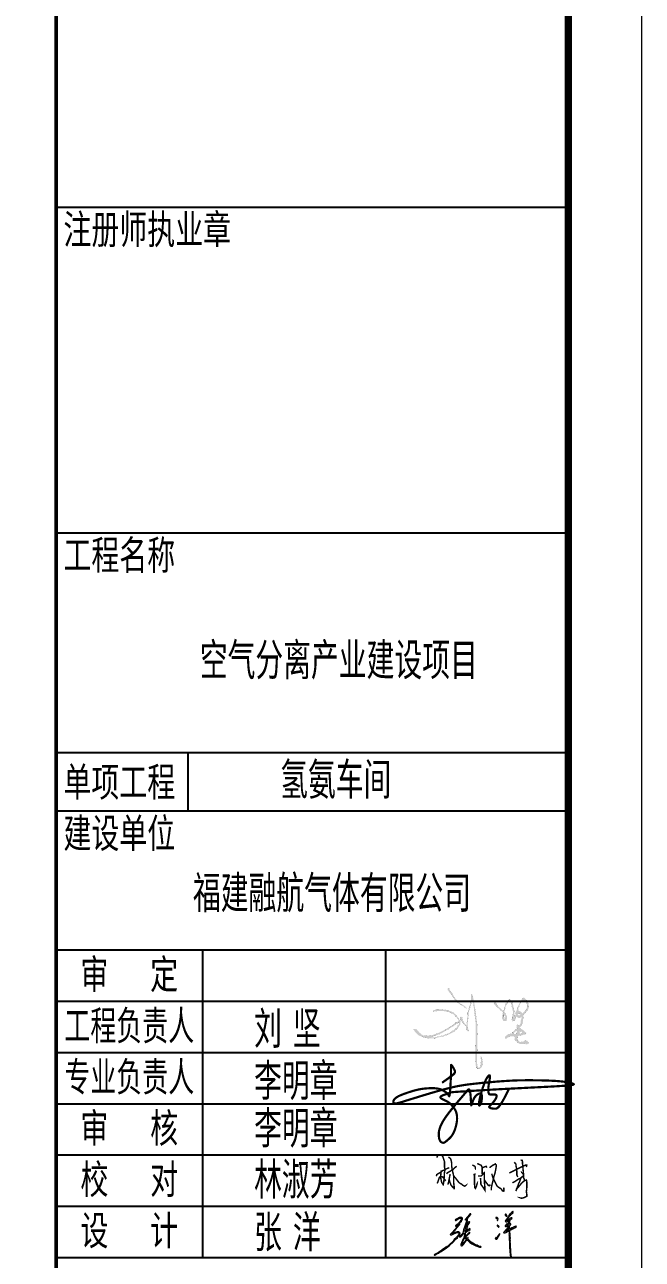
# Model space of a CAD drawing. Extents: x 297659 to 993057, y 192802 to 252212.
# Drawn here: x 791408 to 799847, y 201890 to 218758 of the extents above; entities that cross this region are included whole.
import ezdxf

# ---------------------------------------------------------------- set-up
doc = ezdxf.new("R2010")
doc.units = 0
doc.header["$LTSCALE"] = 1000
doc.layers.get('0').update_dxf_attribs({"linetype": 'CONTINUOUS'})
for name, color, linetype in [('FRAME', 3, 'CONTINUOUS'), ('PUB_TEXT', 7, 'CONTINUOUS'), ('TK', 211, 'CONTINUOUS'), ('文字', 7, 'CONTINUOUS'), ('流程图', 1, 'CONTINUOUS'), ('签字边框线', 4, 'CONTINUOUS')]:
    doc.layers.add(name, color=color, linetype=linetype)
doc.styles.add('_HZTXT', font='tq__rshz.shx', dxfattribs={"width": 0.8, "bigfont": 'tq__hzdc.shx'})
doc.styles.add('FRAME', font='simhei.ttf', dxfattribs={"width": 0.7})

# ---------------------------------------------------------------- blocks, each defined once
blk = doc.blocks.new('李明章')
at = {"layer": '签字边框线', "const_width": 60}
blk.add_lwpolyline([(706, 1004), (786, 1062), (852, 1109), (905, 1147), (947, 1178), (979, 1202), (1004, 1222), (1022, 1238), (1036, 1252), (1046, 1265), (1053, 1277), (1057, 1289), (1059, 1301), (1058, 1315), (1054, 1329), (1049, 1344), (1041, 1362), (1031, 1381), (1020, 1402), (1008, 1423), (996, 1442), (985, 1460), (974, 1475), (964, 1485), (957, 1491), (952, 1490), (949, 1483), (948, 1469), (948, 1446), (948, 1416), (949, 1377), (950, 1329), (949, 1272), (948, 1204), (945, 1130), (941, 1052), (937, 973), (932, 896), (928, 826), (922, 763), (918, 713), (913, 677), (909, 653), (904, 641), (900, 638), (896, 641), (891, 650), (885, 661), (879, 674), (872, 686), (864, 697), (855, 707), (845, 717), (835, 726), (824, 735), (812, 744), (799, 753), (785, 763), (770, 773), (755, 782), (738, 792), (721, 801), (702, 810), (683, 819), (662, 826), (640, 833), (617, 839), (593, 844), (567, 848), (541, 851), (514, 854), (486, 856), (457, 857), (427, 857), (397, 857), (366, 856), (335, 854), (304, 853), (273, 850), (242, 847), (212, 844), (182, 840), (152, 836), (122, 831), (92, 826), (61, 820), (30, 813), (-3, 805), (-38, 796), (-75, 786), (-113, 774), (-152, 762), (-191, 750), (-230, 737), (-268, 724), (-304, 711), (-339, 698), (-372, 686), (-402, 674), (-430, 663), (-455, 651), (-479, 640), (-501, 628), (-521, 616), (-539, 604), (-556, 592), (-571, 580), (-584, 567), (-596, 554), (-605, 541), (-613, 529), (-620, 516), (-624, 504), (-626, 492), (-626, 481), (-625, 470), (-621, 461), (-615, 453), (-607, 446), (-597, 441), (-584, 438), (-569, 437), (-550, 439), (-524, 443), (-490, 452), (-445, 464), (-388, 481), (-316, 503), (-228, 531), (-121, 564), (0, 601), (132, 642), (272, 684), (414, 727), (556, 768), (693, 807), (822, 841), (939, 870), (1046, 895), (1144, 915), (1236, 931), (1323, 945), (1407, 957), (1491, 967), (1575, 977), (1663, 986), (1752, 996), (1843, 1005), (1935, 1013), (2027, 1021), (2117, 1029), (2206, 1037), (2292, 1043), (2374, 1049), (2454, 1054), (2531, 1059), (2606, 1063), (2680, 1066), (2752, 1069), (2825, 1071), (2898, 1073), (2971, 1073), (3045, 1074), (3118, 1074), (3191, 1073), (3263, 1072), (3333, 1071), (3402, 1070), (3468, 1068), (3531, 1067), (3592, 1065), (3650, 1063), (3706, 1060), (3759, 1058), (3810, 1055), (3859, 1051), (3906, 1047), (3951, 1043), (3994, 1038), (4034, 1033), (4073, 1028), (4108, 1022), (4141, 1016), (4171, 1011), (4198, 1005), (4221, 1000), (4242, 995), (4259, 990), (4273, 985), (4285, 980), (4293, 975), (4299, 970), (4302, 965), (4303, 960), (4297, 955), (4283, 950), (4256, 944), (4213, 938), (4151, 931), (4066, 924), (3956, 917), (3819, 908), (3657, 899), (3476, 890), (3281, 880), (3077, 870), (2869, 859), (2662, 849), (2461, 838), (2270, 828), (2091, 818), (1925, 808), (1771, 798), (1631, 790), (1505, 782), (1394, 775), (1298, 768), (1218, 764), (1152, 760), (1099, 756), (1056, 753), (1022, 751), (995, 748), (974, 746), (955, 742), (939, 739), (924, 734), (909, 729), (896, 724), (883, 719), (870, 714), (857, 708), (844, 703), (830, 698), (816, 693), (801, 688), (786, 683), (770, 678), (755, 673), (739, 667), (724, 660), (709, 653), (694, 646), (682, 637), (671, 628), (664, 619), (661, 609), (662, 599), (668, 589), (680, 578), (697, 567), (718, 555), (742, 543), (768, 531), (795, 518), (822, 505), (848, 491), (872, 476), (894, 461), (914, 445), (933, 429), (951, 412), (968, 394), (984, 376), (999, 358), (1014, 339), (1029, 319), (1043, 298), (1056, 277), (1068, 254), (1079, 231), (1089, 206), (1098, 180), (1104, 153), (1110, 124), (1113, 94), (1115, 62), (1116, 30), (1114, -4), (1112, -38), (1107, -73), (1101, -110), (1093, -146), (1085, -183), (1074, -219), (1063, -254), (1052, -287), (1039, -319), (1026, -349), (1013, -376), (999, -401), (985, -423), (971, -443), (957, -462), (943, -479), (929, -494), (915, -508), (902, -521), (888, -534), (875, -545), (863, -556), (851, -566), (840, -575), (830, -583), (820, -591), (812, -598), (804, -604), (797, -610), (790, -616), (784, -620), (778, -624), (771, -628), (765, -631), (758, -633), (751, -634), (743, -635), (735, -635), (727, -634), (719, -633), (710, -631), (702, -627), (693, -623), (685, -618), (676, -612), (668, -604), (660, -595), (653, -584), (646, -572), (639, -558), (634, -542), (629, -524), (625, -505), (621, -484), (618, -463), (617, -441), (616, -419), (616, -396), (616, -373), (618, -351), (621, -328), (626, -304), (631, -279), (639, -253), (648, -225), (658, -196), (671, -165), (686, -132), (705, -95), (727, -55), (754, -11), (785, 38), (823, 92), (866, 151), (916, 216), (971, 286), (1029, 357), (1088, 428), (1146, 498), (1202, 563), (1253, 623), (1297, 674), (1332, 717), (1361, 750), (1383, 776), (1399, 795), (1411, 808), (1420, 816), (1426, 821), (1432, 823), (1437, 823), (1441, 822), (1446, 819), (1451, 815), (1455, 810), (1459, 802), (1463, 794), (1466, 784), (1469, 773), (1472, 760), (1474, 747), (1476, 733), (1478, 718), (1480, 703), (1482, 687), (1483, 672), (1485, 657), (1486, 642), (1487, 627), (1488, 612), (1489, 597), (1490, 582), (1491, 567), (1492, 552), (1493, 536), (1494, 520), (1495, 504), (1495, 488), (1496, 473), (1497, 458), (1498, 444), (1499, 431), (1499, 419), (1500, 409), (1501, 401), (1502, 394), (1503, 390), (1505, 390), (1508, 392), (1511, 398), (1515, 408), (1519, 421), (1524, 436), (1530, 454), (1536, 473), (1543, 492), (1550, 512), (1558, 531), (1565, 549), (1574, 566), (1582, 582), (1590, 597), (1599, 611), (1609, 623), (1618, 635), (1628, 646), (1638, 657), (1648, 666), (1659, 674), (1669, 682), (1680, 689), (1691, 695), (1702, 700), (1712, 705), (1723, 708), (1733, 711), (1743, 712), (1752, 712), (1761, 710), (1769, 707), (1775, 702), (1781, 694), (1786, 685), (1789, 674), (1791, 661), (1793, 646), (1793, 631), (1793, 615), (1793, 598), (1792, 581), (1791, 563), (1790, 546), (1788, 529), (1786, 512), (1783, 496), (1780, 480), (1776, 465), (1772, 450), (1767, 437), (1761, 424), (1755, 413), (1749, 403), (1742, 395), (1736, 389), (1731, 385), (1726, 384), (1722, 385), (1718, 388), (1716, 395), (1714, 403), (1713, 414), (1713, 427), (1714, 443), (1716, 461), (1719, 481), (1722, 502), (1727, 526), (1732, 551), (1737, 577), (1744, 604), (1750, 632), (1757, 660), (1765, 689), (1773, 717), (1781, 746), (1789, 774), (1798, 803), (1807, 832), (1816, 861), (1826, 890), (1836, 918), (1846, 947), (1856, 975), (1867, 1002), (1878, 1029), (1889, 1054), (1900, 1078), (1911, 1100), (1922, 1121), (1933, 1139), (1944, 1156), (1954, 1170), (1964, 1183), (1973, 1193), (1981, 1200), (1989, 1206), (1995, 1209), (2000, 1209), (2005, 1207), (2009, 1203), (2011, 1197), (2013, 1188), (2014, 1178), (2014, 1165), (2013, 1151), (2011, 1135), (2009, 1117), (2006, 1098), (2003, 1079), (1999, 1058), (1996, 1037), (1992, 1016), (1988, 994), (1985, 973), (1981, 952), (1978, 931), (1975, 911), (1973, 892), (1971, 873), (1969, 856), (1969, 840), (1968, 824), (1968, 810), (1969, 797), (1970, 785), (1971, 773), (1972, 762), (1973, 752), (1975, 743), (1976, 734), (1978, 726), (1980, 718), (1982, 712), (1985, 706), (1988, 700), (1993, 696), (1998, 692), (2004, 689), (2011, 686), (2019, 684), (2027, 683), (2037, 682), (2047, 682), (2058, 682), (2070, 683), (2082, 683), (2095, 684), (2108, 685), (2121, 686), (2133, 686), (2144, 686), (2154, 685), (2163, 683), (2171, 680), (2177, 677), (2183, 673), (2187, 668), (2191, 662), (2193, 656), (2195, 649), (2196, 641), (2196, 633), (2195, 623), (2192, 613), (2189, 602), (2183, 590), (2177, 576), (2168, 561), (2158, 544), (2146, 527), (2132, 508), (2118, 490), (2104, 471), (2089, 453), (2074, 437), (2060, 421), (2047, 408), (2035, 396), (2025, 386), (2016, 377), (2008, 369), (2002, 361), (1998, 355), (1995, 349), (1995, 343), (1997, 337), (2001, 332), (2006, 327), (2013, 322), (2021, 317), (2031, 313), (2041, 310), (2053, 307), (2065, 304), (2078, 302), (2092, 300), (2107, 298), (2124, 297), (2141, 296), (2160, 296), (2180, 297), (2204, 305), (2233, 326), (2270, 366), (2317, 432), (2376, 529), (2449, 664), (2538, 844)], dxfattribs=at)
blk = doc.blocks.new('张洋')
at = {"lineweight": 9}
h = blk.add_hatch(color=4, dxfattribs=at)
h.paths.add_polyline_path([(1319, 100), (1323, 105), (1371, 81), (1419, 47), (1410, 23), (1391, 9), (1333, -73), (1232, -183), (1232, -193), (1203, -212), (1199, -197), (1208, -164), (1247, -101), (1256, -53), (1290, -1), (1299, 47), (1314, 62), (1319, 100)], flags=16)
h.paths.add_polyline_path([(2773, 134), (2763, 139), (2759, 129), (2768, 124), (2773, 134)], flags=17)
h.paths.add_polyline_path([(2941, 302), (2936, 307), (2917, 297), (2912, 273), (2821, 153), (2787, 95), (2778, 91), (2773, 110), (2759, 115), (2749, 95), (2739, 95), (2725, 76), (2754, 43), (2797, 43), (2821, 67), (2922, 239), (2922, 254), (2941, 283), (2941, 302)])
h.paths.add_polyline_path([(1328, 479), (1333, 479), (1333, 465), (1319, 451), (1328, 479)], flags=16)
h.paths.add_polyline_path([(1405, 542), (1410, 542), (1371, 499), (1405, 542)], flags=16)
h.paths.add_polyline_path([(3325, 566), (3330, 571), (3339, 475), (3200, 403), (3205, 422), (3243, 460), (3325, 566)], flags=16)
h.paths.add_polyline_path([(2826, 681), (2816, 686), (2816, 652), (2864, 623), (2869, 585), (2883, 580), (2903, 619), (2898, 643), (2879, 662), (2850, 667), (2826, 681)])
edge = h.paths.add_edge_path(flags=16)
edge.add_line((3387, 700), (3383, 700))
h.paths.add_polyline_path([(2787, 1036), (2783, 1041), (2759, 1031), (2759, 1012), (2797, 983), (2821, 931), (2821, 902), (2835, 897), (2850, 921), (2855, 964), (2840, 1003), (2811, 1031), (2787, 1036)])
h.paths.add_polyline_path([(3215, 1185), (3210, 1190), (3191, 1190), (3176, 1175), (3186, 1142), (3234, 1094), (3263, 1094), (3272, 1113), (3243, 1142), (3239, 1166), (3215, 1185)], flags=17)
h.paths.add_polyline_path([(1602, 1199), (1597, 1204), (1578, 1204), (1554, 1166), (1463, 1070), (1362, 940), (1362, 931), (1381, 916), (1386, 945), (1429, 969), (1429, 911), (1362, 681), (1275, 470), (1266, 407), (1285, 388), (1256, 355), (1271, 326), (1251, 316), (1194, 249), (1103, 167), (1103, 158), (1117, 143), (1155, 153), (1304, 307), (1323, 316), (1333, 297), (1323, 215), (1309, 196), (1280, 81), (1251, 33), (1242, -10), (1194, -116), (1155, -178), (1155, -226), (1165, -241), (1184, -250), (1223, -250), (1242, -241), (1290, -188), (1314, -154), (1319, -135), (1347, -116), (1347, -101), (1367, -68), (1381, -63), (1395, -34), (1448, 23), (1501, -20), (1525, -53), (1539, -58), (1573, -97), (1659, -159), (1847, -260), (2005, -313), (2072, -317), (2082, -308), (2067, -293), (1971, -265), (1909, -231), (1875, -226), (1779, -178), (1635, -87), (1477, 57), (1472, 71), (1501, 110), (1501, 124), (1487, 129), (1467, 95), (1448, 81), (1405, 110), (1352, 129), (1453, 215), (1487, 239), (1530, 297), (1554, 307), (1578, 340), (1578, 355), (1563, 369), (1549, 369), (1511, 316), (1352, 167), (1347, 191), (1371, 230), (1376, 316), (1367, 355), (1434, 393), (1458, 417), (1520, 436), (1583, 489), (1592, 513), (1583, 523), (1554, 527), (1520, 499), (1429, 451), (1400, 417), (1376, 417), (1357, 403), (1338, 407), (1352, 417), (1371, 455), (1448, 537), (1487, 595), (1472, 623), (1453, 628), (1448, 638), (1482, 691), (1511, 715), (1520, 743), (1544, 763), (1568, 825), (1563, 835), (1530, 844), (1491, 825), (1458, 796), (1448, 772), (1448, 743), (1463, 729), (1491, 758), (1491, 777), (1501, 787), (1515, 782), (1458, 710), (1371, 566), (1357, 561), (1371, 590), (1376, 628), (1391, 643), (1424, 734), (1434, 787), (1472, 902), (1477, 1022), (1511, 1051), (1511, 1060), (1544, 1084), (1611, 1175), (1611, 1195), (1602, 1199)])
h.paths.add_polyline_path([(3541, 1305), (3536, 1310), (3522, 1310), (3512, 1286), (3469, 1267), (3450, 1238), (3383, 1171), (3335, 1094), (3311, 1070), (3287, 1017), (3200, 902), (3186, 863), (3205, 844), (3243, 844), (3311, 883), (3354, 921), (3397, 940), (3368, 887), (3335, 883), (3325, 863), (3335, 825), (3330, 729), (3301, 705), (3234, 671), (3287, 748), (3282, 758), (3272, 758), (3267, 743), (3258, 743), (3219, 710), (3176, 657), (3181, 643), (3200, 628), (3243, 628), (3272, 638), (3311, 667), (3330, 667), (3330, 619), (3258, 523), (3104, 359), (3104, 350), (3119, 335), (3181, 340), (3205, 359), (3330, 422), (3344, 422), (3359, 307), (3354, 268), (3363, 215), (3373, -250), (3383, -308), (3407, -673), (3440, -788), (3455, -807), (3469, -807), (3479, -788), (3455, -716), (3450, -634), (3440, -610), (3431, -389), (3421, -380), (3421, -125), (3411, -111), (3411, -39), (3421, -25), (3411, 38), (3416, 105), (3407, 163), (3411, 220), (3392, 441), (3397, 460), (3445, 479), (3483, 503), (3493, 518), (3531, 523), (3575, 556), (3618, 571), (3699, 623), (3680, 647), (3661, 647), (3551, 590), (3512, 561), (3488, 561), (3421, 518), (3387, 508), (3383, 643), (3445, 719), (3445, 739), (3421, 758), (3378, 758), (3383, 825), (3397, 844), (3397, 859), (3378, 878), (3450, 959), (3479, 974), (3493, 998), (3479, 1027), (3459, 1027), (3435, 1012), (3397, 1003), (3378, 979), (3344, 964), (3234, 883), (3277, 940), (3282, 959), (3354, 1065), (3368, 1075), (3383, 1108), (3416, 1137), (3426, 1161), (3546, 1262), (3541, 1305)])
edge = h.paths.add_edge_path()
edge.add_line((906, 911), (925, 945))
edge.add_line((925, 945), (978, 979))
edge.add_line((978, 979), (1088, 1031))
edge.add_line((1088, 1031), (1112, 1031))
edge.add_line((1112, 1031), (1151, 1046))
edge.add_line((1151, 1046), (1155, 1041))
edge.add_line((906, 911), (915, 902))
edge.add_line((1155, 1041), (1203, 1041))
edge.add_line((1203, 1041), (1242, 1012))
edge.add_line((1242, 1012), (1237, 955))
edge.add_line((1237, 955), (1189, 873))
edge.add_line((1189, 873), (1103, 791))
edge.add_line((1103, 791), (1098, 772))
edge.add_line((1098, 772), (1117, 758))
edge.add_line((1117, 758), (1117, 724))
edge.add_line((1117, 724), (1103, 695))
edge.add_line((1103, 695), (997, 580))
edge.add_line((997, 580), (906, 460))
edge.add_line((906, 460), (752, 287))
edge.add_line((752, 287), (819, 326))
edge.add_line((819, 326), (882, 345))
edge.add_line((882, 345), (939, 374))
edge.add_line((939, 374), (987, 383))
edge.add_line((987, 383), (1059, 379))
edge.add_line((1059, 379), (1107, 355))
edge.add_line((1107, 355), (1131, 321))
edge.add_line((1131, 321), (1122, 283))
edge.add_line((1122, 283), (1088, 220))
edge.add_line((1088, 220), (1035, 167))
edge.add_line((1035, 167), (1002, 115))
edge.add_line((1002, 115), (954, 62))
edge.add_line((954, 62), (887, -1))
edge.add_line((887, -1), (829, -73))
edge.add_line((829, -73), (647, -241))
edge.add_line((647, -241), (498, -356))
edge.add_line((498, -356), (330, -461))
edge.add_line((330, -461), (272, -509))
edge.add_line((272, -509), (224, -533))
edge.add_line((224, -533), (143, -591))
edge.add_line((143, -591), (119, -596))
edge.add_line((119, -596), (90, -620))
edge.add_line((90, -620), (27, -653))
edge.add_line((27, -653), (-25, -673))
edge.add_line((-25, -673), (-35, -663))
edge.add_line((-35, -663), (-30, -677))
edge.add_line((-30, -677), (-40, -682))
edge.add_line((-40, -682), (-49, -663))
edge.add_line((-49, -663), (-35, -644))
edge.add_line((-35, -644), (138, -553))
edge.add_line((138, -553), (243, -481))
edge.add_line((243, -481), (272, -471))
edge.add_line((272, -471), (287, -452))
edge.add_line((287, -452), (311, -442))
edge.add_line((311, -442), (373, -394))
edge.add_line((373, -394), (407, -380))
edge.add_line((407, -380), (479, -322))
edge.add_line((479, -322), (488, -322))
edge.add_line((488, -322), (527, -284))
edge.add_line((527, -284), (565, -265))
edge.add_line((565, -265), (685, -154))
edge.add_line((685, -154), (699, -149))
edge.add_line((699, -149), (810, -44))
edge.add_line((810, -44), (863, 28))
edge.add_line((863, 28), (959, 119))
edge.add_line((959, 119), (973, 148))
edge.add_line((973, 148), (1002, 172))
edge.add_line((1002, 172), (1021, 211))
edge.add_line((1021, 211), (1050, 239))
edge.add_line((1050, 239), (1074, 278))
edge.add_line((1074, 278), (1083, 321))
edge.add_line((1083, 321), (1064, 335))
edge.add_line((1064, 335), (983, 345))
edge.add_line((983, 345), (810, 278))
edge.add_line((810, 278), (757, 239))
edge.add_line((757, 239), (695, 244))
edge.add_line((695, 244), (680, 263))
edge.add_line((680, 263), (810, 398))
edge.add_line((810, 398), (839, 441))
edge.add_line((839, 441), (915, 523))
edge.add_line((915, 523), (935, 556))
edge.add_line((935, 556), (1026, 657))
edge.add_line((1026, 657), (1069, 719))
edge.add_line((1069, 719), (1035, 719))
edge.add_line((1035, 719), (1021, 705))
edge.add_line((1021, 705), (1021, 695))
edge.add_line((1021, 695), (954, 638))
edge.add_line((954, 638), (925, 633))
edge.add_line((925, 633), (911, 647))
edge.add_line((911, 647), (911, 657))
edge.add_line((911, 657), (987, 719))
edge.add_line((987, 719), (997, 719))
edge.add_line((997, 719), (1002, 734))
edge.add_line((1002, 734), (1055, 777))
edge.add_line((1055, 777), (1093, 830))
edge.add_line((1093, 830), (1165, 907))
edge.add_line((1165, 907), (1194, 964))
edge.add_line((1194, 964), (1194, 993))
edge.add_line((1194, 993), (1184, 1003))
edge.add_line((1184, 1003), (1127, 998))
edge.add_line((1127, 998), (1050, 969))
edge.add_line((1050, 969), (1035, 955))
edge.add_line((1035, 955), (1021, 955))
edge.add_line((1021, 955), (939, 902))
edge.add_line((939, 902), (915, 902))
edge.add_line((915, 902), (915, 902))
at = {"color": 4, "lineweight": 9}
blk.add_line((906, 911, 31107534), (915, 902, 31107534), dxfattribs=at)
at = {"color": 4, "lineweight": 9, "elevation": 31107534}
for points in [[(1602, 1199), (1597, 1204), (1578, 1204), (1554, 1166), (1463, 1070), (1362, 940), (1362, 931), (1381, 916), (1386, 945), (1429, 969), (1429, 911), (1362, 681), (1275, 470), (1266, 407), (1285, 388), (1256, 355), (1271, 326), (1251, 316), (1194, 249), (1103, 167), (1103, 158), (1117, 143), (1155, 153), (1304, 307), (1323, 316), (1333, 297), (1323, 215), (1309, 196), (1280, 81), (1251, 33), (1242, -10), (1194, -116), (1155, -178), (1155, -226), (1165, -241), (1184, -250), (1223, -250), (1242, -241), (1290, -188), (1314, -154), (1319, -135), (1347, -116), (1347, -101), (1367, -68), (1381, -63), (1395, -34), (1448, 23), (1501, -20), (1525, -53), (1539, -58), (1573, -97), (1659, -159), (1847, -260), (2005, -313), (2072, -317), (2082, -308), (2067, -293), (1971, -265), (1909, -231), (1875, -226), (1779, -178), (1635, -87), (1477, 57), (1472, 71), (1501, 110), (1501, 124), (1487, 129), (1467, 95), (1448, 81), (1405, 110), (1352, 129), (1453, 215), (1487, 239), (1530, 297), (1554, 307), (1578, 340), (1578, 355), (1563, 369), (1549, 369), (1511, 316), (1352, 167), (1347, 191), (1371, 230), (1376, 316), (1367, 355), (1434, 393), (1458, 417), (1520, 436), (1583, 489), (1592, 513), (1583, 523), (1554, 527), (1520, 499), (1429, 451), (1400, 417), (1376, 417), (1357, 403), (1338, 407), (1352, 417), (1371, 455), (1448, 537), (1487, 595), (1472, 623), (1453, 628), (1448, 638), (1482, 691), (1511, 715), (1520, 743), (1544, 763), (1568, 825), (1563, 835), (1530, 844), (1491, 825), (1458, 796), (1448, 772), (1448, 743), (1463, 729), (1491, 758), (1491, 777), (1501, 787), (1515, 782), (1458, 710), (1371, 566), (1357, 561), (1371, 590), (1376, 628), (1391, 643), (1424, 734), (1434, 787), (1472, 902), (1477, 1022), (1511, 1051), (1511, 1060), (1544, 1084), (1611, 1175), (1611, 1195), (1602, 1199)], [(3541, 1305), (3536, 1310), (3522, 1310), (3512, 1286), (3469, 1267), (3450, 1238), (3383, 1171), (3335, 1094), (3311, 1070), (3287, 1017), (3200, 902), (3186, 863), (3205, 844), (3243, 844), (3311, 883), (3354, 921), (3397, 940), (3368, 887), (3335, 883), (3325, 863), (3335, 825), (3330, 729), (3301, 705), (3234, 671), (3287, 748), (3282, 758), (3272, 758), (3267, 743), (3258, 743), (3219, 710), (3176, 657), (3181, 643), (3200, 628), (3243, 628), (3272, 638), (3311, 667), (3330, 667), (3330, 619), (3258, 523), (3104, 359), (3104, 350), (3119, 335), (3181, 340), (3205, 359), (3330, 422), (3344, 422), (3359, 307), (3354, 268), (3363, 215), (3373, -250), (3383, -308), (3407, -673), (3440, -788), (3455, -807), (3469, -807), (3479, -788), (3455, -716), (3450, -634), (3440, -610), (3431, -389), (3421, -380), (3421, -125), (3411, -111), (3411, -39), (3421, -25), (3411, 38), (3416, 105), (3407, 163), (3411, 220), (3392, 441), (3397, 460), (3445, 479), (3483, 503), (3493, 518), (3531, 523), (3575, 556), (3618, 571), (3699, 623), (3680, 647), (3661, 647), (3551, 590), (3512, 561), (3488, 561), (3421, 518), (3387, 508), (3383, 643), (3445, 719), (3445, 739), (3421, 758), (3378, 758), (3383, 825), (3397, 844), (3397, 859), (3378, 878), (3450, 959), (3479, 974), (3493, 998), (3479, 1027), (3459, 1027), (3435, 1012), (3397, 1003), (3378, 979), (3344, 964), (3234, 883), (3277, 940), (3282, 959), (3354, 1065), (3368, 1075), (3383, 1108), (3416, 1137), (3426, 1161), (3546, 1262), (3541, 1305)], [(3215, 1185), (3210, 1190), (3191, 1190), (3176, 1175), (3186, 1142), (3234, 1094), (3263, 1094), (3272, 1113), (3243, 1142), (3239, 1166), (3215, 1185)], [(915, 902), (915, 902), (939, 902), (1021, 955), (1035, 955), (1050, 969), (1127, 998), (1184, 1003), (1194, 993), (1194, 964), (1165, 907), (1093, 830), (1055, 777), (1002, 734), (997, 719), (987, 719), (911, 657), (911, 647), (925, 633), (954, 638), (1021, 695), (1021, 705), (1035, 719), (1069, 719), (1026, 657), (935, 556), (915, 523), (839, 441), (810, 398), (680, 263), (695, 244), (757, 239), (810, 278), (983, 345), (1064, 335), (1083, 321), (1074, 278), (1050, 239), (1021, 211), (1002, 172), (973, 148), (959, 119), (863, 28), (810, -44), (699, -149), (685, -154), (565, -265), (527, -284), (488, -322), (479, -322), (407, -380), (373, -394), (311, -442), (287, -452), (272, -471), (243, -481), (138, -553), (-35, -644), (-49, -663), (-40, -682), (-30, -677), (-35, -663), (-25, -673), (27, -653), (90, -620), (119, -596), (143, -591), (224, -533), (272, -509), (330, -461), (498, -356), (647, -241), (829, -73), (887, -1), (954, 62), (1002, 115), (1035, 167), (1088, 220), (1122, 283), (1131, 321), (1107, 355), (1059, 379), (987, 383), (939, 374), (882, 345), (819, 326), (752, 287), (906, 460), (997, 580), (1103, 695), (1117, 724), (1117, 758), (1098, 772), (1103, 791), (1189, 873), (1237, 955), (1242, 1012), (1203, 1041), (1155, 1041)], [(1155, 1041), (1151, 1046), (1112, 1031), (1088, 1031), (978, 979), (925, 945), (906, 911)], [(2787, 1036), (2783, 1041), (2759, 1031), (2759, 1012), (2797, 983), (2821, 931), (2821, 902), (2835, 897), (2850, 921), (2855, 964), (2840, 1003), (2811, 1031), (2787, 1036)], [(2826, 681), (2816, 686), (2816, 652), (2864, 623), (2869, 585), (2883, 580), (2903, 619), (2898, 643), (2879, 662), (2850, 667), (2826, 681)], [(3325, 566), (3330, 571), (3339, 475), (3200, 403), (3205, 422), (3243, 460), (3325, 566)], [(3383, 700), (3387, 700), (3383, 700)], [(1319, 100), (1323, 105), (1371, 81), (1419, 47), (1410, 23), (1391, 9), (1333, -73), (1232, -183), (1232, -193), (1203, -212), (1199, -197), (1208, -164), (1247, -101), (1256, -53), (1290, -1), (1299, 47), (1314, 62), (1319, 100)], [(1328, 479), (1333, 479), (1333, 465), (1319, 451), (1328, 479)], [(1405, 542), (1410, 542), (1371, 499), (1405, 542)], [(2941, 302), (2936, 307), (2917, 297), (2912, 273), (2821, 153), (2787, 95), (2778, 91), (2773, 110), (2759, 115), (2749, 95), (2739, 95), (2725, 76), (2754, 43), (2797, 43), (2821, 67), (2922, 239), (2922, 254), (2941, 283), (2941, 302)], [(2773, 134), (2763, 139), (2759, 129), (2768, 124), (2773, 134)]]:
    blk.add_lwpolyline(points, dxfattribs=at)
blk = doc.blocks.new('TK-A2+(743X420)')
at = {"layer": '文字', "lineweight": -3}
h = blk.add_hatch(color=256, dxfattribs=at)
h.paths.add_polyline_path([(758843, 205595), (758836, 205594), (758833, 205579), (758832, 205573), (758831, 205570), (758841, 205563), (758851, 205544), (758887, 205501), (758913, 205463), (758952, 205414), (758984, 205384), (759012, 205365), (759052, 205344), (759079, 205323), (759087, 205312), (759093, 205315), (759093, 205328), (759083, 205330), (759073, 205345), (759055, 205357), (759052, 205359), (759030, 205374), (759011, 205380), (758970, 205420), (758946, 205446), (758923, 205471), (758909, 205502), (758880, 205542), (758864, 205566), (758857, 205583)])
h.paths.add_polyline_path([(758633, 205298), (758638, 205284), (758632, 205274), (758636, 205269), (758646, 205276), (758671, 205279), (758691, 205284), (758775, 205282), (758845, 205270), (758908, 205241), (758942, 205211), (758971, 205178), (758983, 205153), (758983, 205147), (758974, 205138), (758954, 205130), (758946, 205127), (758929, 205109), (758893, 205085), (758789, 205024), (758708, 204984), (758662, 204967), (758611, 204950), (758541, 204943), (758519, 204945), (758510, 204943), (758460, 204972), (758427, 205013), (758408, 205027), (758393, 205037), (758380, 205037), (758368, 205034), (758372, 205024), (758385, 205001), (758413, 204973), (758433, 204951), (758468, 204937), (758510, 204920), (758540, 204913), (758597, 204910), (758669, 204912), (758693, 204920), (758727, 204927), (758788, 204942), (758858, 204967), (758910, 204993), (758952, 205027), (758972, 205049), (758995, 205083), (759008, 205104), (759008, 205127), (759003, 205142), (759008, 205152), (759011, 205162), (759017, 205162), (759019, 205150), (759039, 205119), (759061, 205094), (759083, 205075), (759084, 205054), (759084, 205036), (759088, 205025), (759099, 205014), (759114, 205003), (759123, 205008), (759127, 205019), (759118, 205020), (759117, 205039), (759111, 205045), (759108, 205063), (759107, 205073), (759106, 205110), (759115, 205188), (759123, 205274), (759136, 205317), (759150, 205370), (759162, 205411), (759163, 205427), (759172, 205421), (759182, 205395), (759194, 205305), (759203, 205230), (759214, 205142), (759217, 205045), (759218, 204924), (759216, 204886), (759213, 204787), (759211, 204674), (759213, 204605), (759217, 204542), (759222, 204516), (759247, 204491), (759284, 204500), (759301, 204520), (759314, 204563), (759308, 204600), (759304, 204626), (759296, 204651), (759288, 204673), (759282, 204655), (759288, 204632), (759287, 204588), (759284, 204550), (759277, 204521), (759268, 204512), (759252, 204506), (759239, 204523), (759234, 204570), (759235, 204674), (759241, 204971), (759236, 205108), (759224, 205205), (759198, 205383), (759181, 205469), (759167, 205515), (759154, 205515), (759150, 205506), (759153, 205475), (759153, 205441), (759149, 205411), (759132, 205351), (759125, 205323), (759117, 205290), (759109, 205262), (759109, 205233), (759100, 205178), (759096, 205129), (759093, 205115), (759093, 205086), (759068, 205111), (759043, 205144), (759035, 205170), (759033, 205193), (759015, 205208), (759006, 205199), (759004, 205187), (759002, 205169), (758999, 205162), (758994, 205161), (758989, 205165), (758983, 205183), (758968, 205202), (758943, 205237), (758925, 205249), (758905, 205264), (758886, 205275), (758838, 205292), (758809, 205298), (758786, 205300), (758757, 205305), (758726, 205306), (758697, 205309), (758679, 205306), (758671, 205298), (758647, 205298), (758641, 205296)])
h.paths.add_polyline_path([(758987, 205127), (758990, 205112), (758983, 205095), (758958, 205060), (758944, 205047), (758903, 205011), (758868, 204988), (758844, 204977), (758831, 204975), (758819, 204966), (758790, 204958), (758767, 204946), (758743, 204943), (758720, 204936), (758700, 204935), (758687, 204928), (758668, 204928), (758654, 204923), (758636, 204923), (758608, 204925), (758690, 204955), (758755, 204982), (758811, 205016), (758854, 205040), (758886, 205061), (758919, 205078), (758942, 205101), (758959, 205111), (758973, 205115), (758979, 205119)], flags=16)
h = blk.add_hatch(color=256, dxfattribs=at)
h.paths.add_polyline_path([(759494, 205404), (759484, 205403), (759476, 205406), (759470, 205404), (759466, 205396), (759463, 205390), (759470, 205384), (759469, 205373), (759487, 205356), (759532, 205315), (759577, 205275), (759592, 205258), (759586, 205240), (759582, 205211), (759576, 205201), (759577, 205192), (759578, 205177), (759584, 205175), (759586, 205161), (759594, 205148), (759612, 205145), (759628, 205145), (759636, 205158), (759643, 205172), (759642, 205188), (759644, 205212), (759633, 205229), (759620, 205252), (759611, 205265), (759608, 205275), (759622, 205335), (759636, 205370), (759654, 205397), (759665, 205410), (759682, 205412), (759694, 205399), (759703, 205376), (759711, 205340), (759719, 205303), (759726, 205273), (759725, 205245), (759721, 205224), (759716, 205212), (759710, 205205), (759715, 205193), (759714, 205178), (759709, 205171), (759712, 205159), (759717, 205155), (759718, 205144), (759719, 205138), (759724, 205140), (759732, 205148), (759756, 205160), (759761, 205189), (759775, 205207), (759791, 205191), (759814, 205186), (759833, 205195), (759837, 205205), (759845, 205191), (759830, 205146), (759831, 205118), (759819, 205094), (759811, 205086), (759799, 205086), (759792, 205097), (759783, 205091), (759772, 205086), (759776, 205071), (759784, 205044), (759767, 205037), (759744, 205015), (759703, 204972), (759660, 204967), (759634, 204946), (759617, 204930), (759617, 204914), (759623, 204902), (759641, 204908), (759651, 204920), (759665, 204925), (759686, 204936), (759740, 204937), (759757, 204931), (759750, 204921), (759751, 204900), (759753, 204882), (759771, 204872), (759783, 204852), (759805, 204840), (759823, 204832), (759861, 204831), (759888, 204836), (759897, 204835), (759899, 204827), (759919, 204827), (759932, 204838), (759942, 204847), (759934, 204857), (759924, 204872), (759923, 204877), (759911, 204879), (759896, 204875), (759877, 204877), (759872, 204872), (759872, 204865), (759860, 204863), (759842, 204861), (759818, 204861), (759803, 204877), (759791, 204885), (759785, 204900), (759783, 204917), (759783, 204933), (759800, 204943), (759847, 204950), (759867, 204960), (759892, 204960), (759908, 204979), (759906, 204988), (759890, 204997), (759873, 205016), (759851, 205031), (759833, 205041), (759818, 205050), (759816, 205056), (759830, 205067), (759839, 205082), (759847, 205103), (759855, 205111), (759855, 205129), (759864, 205145), (759862, 205174), (759871, 205192), (759867, 205218), (759867, 205232), (759881, 205238), (759892, 205251), (759921, 205287), (759930, 205297), (759939, 205322), (759944, 205336), (759942, 205355), (759937, 205372), (759930, 205399), (759919, 205420), (759902, 205441), (759880, 205463), (759864, 205463), (759849, 205452), (759842, 205434), (759825, 205408), (759804, 205366), (759785, 205325), (759780, 205304), (759772, 205283), (759764, 205272), (759756, 205259), (759764, 205253), (759760, 205244), (759764, 205230), (759761, 205223), (759751, 205223), (759751, 205204), (759746, 205194), (759736, 205196), (759736, 205208), (759744, 205219), (759743, 205256), (759741, 205308), (759735, 205324), (759730, 205355), (759719, 205395), (759712, 205419), (759693, 205436), (759682, 205445), (759669, 205443), (759659, 205429), (759647, 205413), (759625, 205375), (759610, 205336), (759602, 205295), (759600, 205285), (759593, 205284), (759579, 205296), (759554, 205322), (759535, 205334), (759516, 205356), (759500, 205377), (759495, 205388)])
h.paths.add_polyline_path([(759773, 205011), (759757, 205002), (759741, 204986), (759736, 204977), (759736, 204969), (759760, 204967), (759772, 204972), (759776, 204988), (759781, 205005)], flags=16)
h.paths.add_polyline_path([(759820, 205004), (759842, 205001), (759850, 204997), (759850, 204990), (759851, 204977), (759841, 204977), (759829, 204972), (759817, 204974), (759805, 204977), (759815, 204994), (759816, 205002)], flags=16)
h.paths.add_polyline_path([(759847, 205405), (759878, 205407), (759902, 205403), (759916, 205382), (759920, 205350), (759912, 205316), (759893, 205289), (759870, 205266), (759858, 205254), (759850, 205249), (759846, 205257), (759846, 205266), (759833, 205272), (759822, 205279), (759807, 205283), (759798, 205294), (759795, 205306), (759808, 205343), (759827, 205387), (759837, 205399)], flags=16)
h.paths.add_polyline_path([(759805, 205247), (759819, 205239), (759826, 205235), (759823, 205226), (759815, 205222), (759802, 205222), (759791, 205233), (759794, 205242), (759801, 205248)], flags=16)
h.paths.add_polyline_path([(759605, 205233), (759613, 205222), (759619, 205209), (759625, 205195), (759623, 205182), (759619, 205174), (759614, 205172), (759609, 205178), (759604, 205195), (759601, 205205), (759601, 205220), (759601, 205231)], flags=16)
at = {"layer": 'FRAME'}
for p, q in [((760483, 216262), (753483, 216262)), ((760483, 211812), (753483, 211812)), ((760483, 208812), (753483, 208812)), ((755283, 208812), (755283, 208012)), ((760483, 208012), (753483, 208012)), ((760483, 206112), (753483, 206112)), ((755483, 206112), (755483, 201912)), ((757983, 206112), (757983, 201912)), ((760483, 205412), (753483, 205412)), ((760483, 204712), (753483, 204712)), ((760483, 204012), (753483, 204012)), ((760483, 203312), (753483, 203312)), ((760483, 202612), (753483, 202612)), ((760483, 201912), (753483, 201912))]:
    blk.add_line(p, q, dxfattribs=at)
for points in [[(687193, 234812, 20, 20, 0), (687193, 192812, 20, 20, 0), (761483, 192812, 20, 20, 0), (761483, 234812, 20, 20, 0)], [(689693, 233812, 100, 100, 0), (689693, 193812, 100, 100, 0), (760483, 193812, 100, 100, 0), (760483, 233812, 100, 100, 0)]]:
    blk.add_lwpolyline(points, format="xyseb", close=True, dxfattribs=at)
blk.add_lwpolyline([(753483, 233812, 50, 50, 0), (753483, 193812, 50, 50, 0)], format="xyseb", dxfattribs=at)
at = {"layer": '文字', "lineweight": -3, "const_width": 0.5}
for points in [[(758633, 205298), (758638, 205284), (758632, 205274), (758636, 205269), (758646, 205276), (758671, 205279), (758691, 205284), (758775, 205282), (758845, 205270), (758908, 205241), (758942, 205211), (758971, 205178), (758983, 205153), (758983, 205147), (758974, 205138), (758954, 205130), (758946, 205127), (758929, 205109), (758893, 205085), (758789, 205024), (758708, 204984), (758662, 204967), (758611, 204950), (758541, 204943), (758519, 204945), (758510, 204943), (758460, 204972), (758427, 205013), (758408, 205027), (758393, 205037), (758380, 205037), (758368, 205034), (758372, 205024), (758385, 205001), (758413, 204973), (758433, 204951), (758468, 204937), (758510, 204920), (758540, 204913), (758597, 204910), (758669, 204912), (758693, 204920), (758727, 204927), (758788, 204942), (758858, 204967), (758910, 204993), (758952, 205027), (758972, 205049), (758995, 205083), (759008, 205104), (759008, 205127), (759003, 205142), (759008, 205152), (759011, 205162), (759017, 205162), (759019, 205150), (759039, 205119), (759061, 205094), (759083, 205075), (759084, 205054), (759084, 205036), (759088, 205025), (759099, 205014), (759114, 205003), (759123, 205008), (759127, 205019), (759118, 205020), (759117, 205039), (759111, 205045), (759108, 205063), (759107, 205073), (759106, 205110), (759115, 205188), (759123, 205274), (759136, 205317), (759150, 205370), (759162, 205411), (759163, 205427), (759172, 205421), (759182, 205395), (759194, 205305), (759203, 205230), (759214, 205142), (759217, 205045), (759218, 204924), (759216, 204886), (759213, 204787), (759211, 204674), (759213, 204605), (759217, 204542), (759222, 204516), (759247, 204491), (759284, 204500), (759301, 204520), (759314, 204563), (759308, 204600), (759304, 204626), (759296, 204651), (759288, 204673), (759282, 204655), (759288, 204632), (759287, 204588), (759284, 204550), (759277, 204521), (759268, 204512), (759252, 204506), (759239, 204523), (759234, 204570), (759235, 204674), (759241, 204971), (759236, 205108), (759224, 205205), (759198, 205383), (759181, 205469), (759167, 205515), (759154, 205515), (759150, 205506), (759153, 205475), (759153, 205441), (759149, 205411), (759132, 205351), (759125, 205323), (759117, 205290), (759109, 205262), (759109, 205233), (759100, 205178), (759096, 205129), (759093, 205115), (759093, 205086), (759068, 205111), (759043, 205144), (759035, 205170), (759033, 205193), (759015, 205208), (759006, 205199), (759004, 205187), (759002, 205169), (758999, 205162), (758994, 205161), (758989, 205165), (758983, 205183), (758968, 205202), (758943, 205237), (758925, 205249), (758905, 205264), (758886, 205275), (758838, 205292), (758809, 205298), (758786, 205300), (758757, 205305), (758726, 205306), (758697, 205309), (758679, 205306), (758671, 205298), (758647, 205298), (758641, 205296), (758633, 205298)], [(758843, 205595), (758836, 205594), (758833, 205579), (758832, 205573), (758831, 205570), (758841, 205563), (758851, 205544), (758887, 205501), (758913, 205463), (758952, 205414), (758984, 205384), (759012, 205365), (759052, 205344), (759079, 205323), (759087, 205312), (759093, 205315), (759093, 205328), (759083, 205330), (759073, 205345), (759055, 205357), (759052, 205359), (759030, 205374), (759011, 205380), (758970, 205420), (758946, 205446), (758923, 205471), (758909, 205502), (758880, 205542), (758864, 205566), (758857, 205583), (758843, 205595)], [(759494, 205404), (759484, 205403), (759476, 205406), (759470, 205404), (759466, 205396), (759463, 205390), (759470, 205384), (759469, 205373), (759487, 205356), (759532, 205315), (759577, 205275), (759592, 205258), (759586, 205240), (759582, 205211), (759576, 205201), (759577, 205192), (759578, 205177), (759584, 205175), (759586, 205161), (759594, 205148), (759612, 205145), (759628, 205145), (759636, 205158), (759643, 205172), (759642, 205188), (759644, 205212), (759633, 205229), (759620, 205252), (759611, 205265), (759608, 205275), (759622, 205335), (759636, 205370), (759654, 205397), (759665, 205410), (759682, 205412), (759694, 205399), (759703, 205376), (759711, 205340), (759719, 205303), (759726, 205273), (759725, 205245), (759721, 205224), (759716, 205212), (759710, 205205), (759715, 205193), (759714, 205178), (759709, 205171), (759712, 205159), (759717, 205155), (759718, 205144), (759719, 205138), (759724, 205140), (759732, 205148), (759756, 205160), (759761, 205189), (759775, 205207), (759791, 205191), (759814, 205186), (759833, 205195), (759837, 205205), (759845, 205191), (759830, 205146), (759831, 205118), (759819, 205094), (759811, 205086), (759799, 205086), (759792, 205097), (759783, 205091), (759772, 205086), (759776, 205071), (759784, 205044), (759767, 205037), (759744, 205015), (759703, 204972), (759660, 204967), (759634, 204946), (759617, 204930), (759617, 204914), (759623, 204902), (759641, 204908), (759651, 204920), (759665, 204925), (759686, 204936), (759740, 204937), (759757, 204931), (759750, 204921), (759751, 204900), (759753, 204882), (759771, 204872), (759783, 204852), (759805, 204840), (759823, 204832), (759861, 204831), (759888, 204836), (759897, 204835), (759899, 204827), (759919, 204827), (759932, 204838), (759942, 204847), (759934, 204857), (759924, 204872), (759923, 204877), (759911, 204879), (759896, 204875), (759877, 204877), (759872, 204872), (759872, 204865), (759860, 204863), (759842, 204861), (759818, 204861), (759803, 204877), (759791, 204885), (759785, 204900), (759783, 204917), (759783, 204933), (759800, 204943), (759847, 204950), (759867, 204960), (759892, 204960), (759908, 204979), (759906, 204988), (759890, 204997), (759873, 205016), (759851, 205031), (759833, 205041), (759818, 205050), (759816, 205056), (759830, 205067), (759839, 205082), (759847, 205103), (759855, 205111), (759855, 205129), (759864, 205145), (759862, 205174), (759871, 205192), (759867, 205218), (759867, 205232), (759881, 205238), (759892, 205251), (759921, 205287), (759930, 205297), (759939, 205322), (759944, 205336), (759942, 205355), (759937, 205372), (759930, 205399), (759919, 205420), (759902, 205441), (759880, 205463), (759864, 205463), (759849, 205452), (759842, 205434), (759825, 205408), (759804, 205366), (759785, 205325), (759780, 205304), (759772, 205283), (759764, 205272), (759756, 205259), (759764, 205253), (759760, 205244), (759764, 205230), (759761, 205223), (759751, 205223), (759751, 205204), (759746, 205194), (759736, 205196), (759736, 205208), (759744, 205219), (759743, 205256), (759741, 205308), (759735, 205324), (759730, 205355), (759719, 205395), (759712, 205419), (759693, 205436), (759682, 205445), (759669, 205443), (759659, 205429), (759647, 205413), (759625, 205375), (759610, 205336), (759602, 205295), (759600, 205285), (759593, 205284), (759579, 205296), (759554, 205322), (759535, 205334), (759516, 205356), (759500, 205377), (759495, 205388), (759494, 205404)], [(759847, 205405), (759878, 205407), (759902, 205403), (759916, 205382), (759920, 205350), (759912, 205316), (759893, 205289), (759870, 205266), (759858, 205254), (759850, 205249), (759846, 205257), (759846, 205266), (759833, 205272), (759822, 205279), (759807, 205283), (759798, 205294), (759795, 205306), (759808, 205343), (759827, 205387), (759837, 205399), (759847, 205405)], [(758987, 205127), (758990, 205112), (758983, 205095), (758958, 205060), (758944, 205047), (758903, 205011), (758868, 204988), (758844, 204977), (758831, 204975), (758819, 204966), (758790, 204958), (758767, 204946), (758743, 204943), (758720, 204936), (758700, 204935), (758687, 204928), (758668, 204928), (758654, 204923), (758636, 204923), (758608, 204925), (758690, 204955), (758755, 204982), (758811, 205016), (758854, 205040), (758886, 205061), (758919, 205078), (758942, 205101), (758959, 205111), (758959, 205111), (758973, 205115), (758979, 205119), (758987, 205127)], [(759605, 205233), (759613, 205222), (759619, 205209), (759625, 205195), (759623, 205182), (759619, 205174), (759614, 205172), (759609, 205178), (759604, 205195), (759601, 205205), (759601, 205220), (759601, 205231), (759605, 205233)], [(759805, 205247), (759819, 205239), (759826, 205235), (759823, 205226), (759815, 205222), (759802, 205222), (759791, 205233), (759794, 205242), (759801, 205248), (759805, 205247)], [(759773, 205011), (759757, 205002), (759741, 204986), (759736, 204977), (759736, 204969), (759760, 204967), (759772, 204972), (759776, 204988), (759781, 205005), (759773, 205011)], [(759820, 205004), (759842, 205001), (759850, 204997), (759850, 204990), (759851, 204977), (759841, 204977), (759829, 204972), (759817, 204974), (759805, 204977), (759815, 204994), (759816, 205002), (759820, 205004)]]:
    blk.add_lwpolyline(points, dxfattribs=at)
at = {"layer": '流程图'}
for points in [[(758686, 203279, 20, 20, 0), (758693, 203300, 20, 20, 0), (758713, 203320, 20, 20, 0), (758746, 203320, 20, 20, 0), (758766, 203295, 20, 20, 0), (758778, 203259, 20, 20, 0), (758790, 203224, 20, 20, 0), (758790, 203179, 20, 20, 0), (758790, 203148, 20, 20, 0), (758797, 203120, 20, 20, 0), (758789, 203068, 20, 20, 0), (758786, 203016, 20, 20, 0), (758780, 202947, 20, 20, 0), (758773, 202910, 20, 20, 0), (758773, 202896, 20, 20, 0)], [(758844, 203289, 20, 20, 0), (758875, 203263, 20, 20, 0), (758888, 203208, 20, 20, 0), (758888, 203162, 20, 20, 0), (758897, 203111, 20, 20, 0), (758915, 203030, 20, 20, 0), (758915, 202943, 20, 20, 0), (758919, 202908, 20, 20, 0), (758925, 202860, 20, 20, 0), (758921, 202846, 20, 20, 0)], [(759831, 203246, 20, 20, 0), (759853, 203241, 20, 20, 0), (759856, 203219, 20, 20, 0), (759856, 203194, 20, 20, 0), (759864, 203114, 20, 20, 0), (759870, 203056, 20, 20, 0), (759870, 203005, 20, 20, 0), (759879, 202985, 20, 20, 0), (759883, 202965, 20, 20, 0)], [(758679, 203025, 20, 20, 0), (758685, 203048, 20, 20, 0), (758718, 203069, 20, 20, 0), (758740, 203077, 20, 20, 0), (758764, 203101, 20, 20, 0), (758792, 203113, 20, 20, 0), (758822, 203129, 20, 20, 0), (758856, 203143, 20, 20, 0)], [(758746, 203106, 20, 20, 0), (758737, 203026, 20, 20, 0), (758741, 202987, 20, 20, 0), (758752, 202941, 20, 20, 0), (758773, 202910, 20, 20, 0)], [(758818, 203058, 20, 20, 0), (758831, 203073, 20, 20, 0), (758897, 203111, 20, 20, 0), (758927, 203138, 20, 20, 0), (758957, 203163, 20, 20, 0)], [(759170, 203178, 20, 20, 0), (759201, 203164, 20, 20, 0), (759212, 203149, 20, 20, 0), (759212, 203130, 20, 20, 0)], [(759212, 203130, 20, 6, 0), (759212, 203110, 20, 20, 0)], [(759238, 203199, 20, 20, 0), (759291, 203175, 20, 20, 0), (759304, 203148, 20, 20, 0), (759304, 203057, 20, 20, 0)], [(759250, 203028, 20, 20, 0), (759289, 203028, 20, 20, 0), (759309, 203048, 20, 20, 0), (759332, 203072, 20, 20, 0), (759335, 203032, 20, 20, 0), (759335, 203004, 20, 20, 0), (759335, 202949, 20, 20, 0), (759339, 202904, 20, 20, 0), (759342, 202874, 20, 20, 0), (759342, 202843, 20, 20, 0), (759342, 202835, 20, 20, 0), (759320, 202870, 20, 20, 0), (759296, 202902, 20, 20, 0), (759286, 202922, 20, 20, 0), (759286, 202950, 20, 20, 0), (759281, 203001, 20, 20, 0)], [(759303, 203139, 20, 20, 0), (759334, 203152, 20, 20, 0), (759361, 203162, 20, 20, 0), (759371, 203162, 20, 20, 0)], [(759368, 203142, 20, 20, 0), (759361, 203162, 20, 20, 0)], [(759406, 203142, 20, 20, 0), (759448, 203175, 20, 20, 0), (759482, 203190, 20, 20, 0), (759489, 203203, 20, 20, 0)], [(759482, 203190, 20, 20, 0), (759499, 203179, 20, 20, 0), (759496, 203154, 20, 20, 0), (759488, 203105, 20, 20, 0), (759479, 203066, 20, 20, 0), (759471, 203041, 20, 20, 0), (759460, 203002, 20, 20, 0), (759455, 202975, 20, 20, 0), (759448, 202947, 20, 20, 0), (759439, 202911, 20, 20, 0), (759431, 202873, 20, 20, 0), (759431, 202833, 20, 20, 0)], [(759675, 203070, 20, 20, 0), (759742, 203102, 20, 20, 0), (759789, 203127, 20, 20, 0), (759820, 203141, 20, 20, 0), (759842, 203152, 20, 20, 0), (759871, 203167, 20, 20, 0), (759900, 203178, 20, 20, 0), (759913, 203178, 20, 20, 0), (759923, 203174, 20, 20, 0)], [(759744, 203216, 20, 20, 0), (759766, 203192, 20, 20, 0), (759766, 203167, 20, 20, 0), (759774, 203139, 20, 20, 0), (759779, 203088, 20, 20, 0), (759779, 203064, 20, 20, 0), (759779, 203041, 20, 20, 0), (759792, 203017, 20, 20, 0)], [(759849, 203069, 20, 8, 0), (759834, 203093, 20, 20, 0)], [(759903, 203154, 20, 20, 0), (759919, 203173, 20, 20, 0)], [(758691, 202927, 20, 20, 0), (758712, 202983, 20, 20, 0), (758719, 203008, 20, 20, 0), (758737, 203026, 20, 20, 0), (758764, 203016, 20, 20, 0), (758807, 202964, 20, 20, 0)], [(758854, 202988, 20, 20, 0), (758845, 202944, 20, 20, 0), (758839, 202917, 20, 20, 0), (758839, 202908, 20, 20, 0)], [(758917, 202862, 20, 20, 0), (758896, 202884, 20, 20, 0), (758880, 202902, 20, 20, 0), (758861, 202953, 20, 20, 0), (758854, 202988, 20, 20, 0), (758862, 203028, 20, 20, 0), (758867, 203055, 20, 20, 0)], [(758915, 203030, 20, 20, 0), (758941, 203000, 20, 20, 0), (758957, 202979, 20, 20, 0), (758976, 202954, 20, 20, 0), (758997, 202932, 20, 20, 0), (759025, 202916, 20, 20, 0), (759040, 202902, 20, 20, 0), (759066, 202889, 20, 20, 0), (759078, 202896, 20, 20, 0)], [(759078, 202896, 20, 4, 0), (759110, 202925, 20, 20, 0)], [(759184, 203047, 20, 20, 0), (759216, 203056, 20, 20, 0)], [(759200, 203054, 20, 20, 0), (759200, 202992, 20, 20, 0), (759200, 202951, 20, 20, 0), (759200, 202913, 20, 20, 0), (759205, 202869, 20, 20, 0), (759213, 202858, 20, 20, 0), (759228, 202894, 20, 20, 0), (759235, 202921, 20, 20, 0)], [(759235, 202921, 20, 6, 0), (759248, 202958, 20, 20, 0)], [(759335, 202974, 20, 20, 0), (759371, 202925, 20, 20, 0), (759387, 202901, 20, 20, 0), (759402, 202896, 20, 20, 0), (759410, 202904, 20, 20, 0), (759418, 202911, 20, 20, 0)], [(759435, 203060, 20, 20, 0), (759446, 203026, 20, 20, 0), (759456, 202993, 20, 20, 0), (759491, 202923, 20, 20, 0), (759511, 202888, 20, 20, 0), (759536, 202869, 20, 20, 0), (759563, 202854, 20, 20, 0), (759579, 202829, 20, 20, 0), (759593, 202818, 20, 20, 0), (759600, 202818, 20, 20, 0)], [(759718, 202936, 20, 20, 0), (759745, 202949, 20, 20, 0), (759782, 202973, 20, 20, 0), (759810, 202992, 20, 20, 0), (759819, 202992, 20, 20, 0), (759867, 203030, 20, 20, 0)], [(759834, 203000, 20, 20, 0), (759822, 202968, 20, 20, 0), (759815, 202946, 20, 20, 0), (759806, 202933, 20, 20, 0), (759800, 202915, 20, 20, 0), (759788, 202882, 20, 20, 0), (759773, 202847, 20, 20, 0), (759766, 202822, 20, 20, 0)], [(759773, 202847, 20, 20, 0), (759821, 202903, 20, 20, 0), (759848, 202935, 20, 20, 0), (759883, 202965, 20, 20, 0), (759909, 202974, 20, 20, 0), (759915, 202947, 20, 20, 0), (759915, 202904, 20, 20, 0), (759915, 202874, 20, 20, 0), (759909, 202811, 20, 20, 0), (759915, 202779, 20, 20, 0), (759915, 202752, 20, 20, 0), (759897, 202743, 20, 20, 0), (759878, 202733, 20, 20, 0), (759850, 202726, 20, 20, 0), (759835, 202726, 20, 20, 0)], [(759870, 203056, 20, 20, 0), (759849, 203069, 20, 20, 0)], [(759600, 202815, 20, 20, 0), (759602, 202844, 20, 20, 0), (759600, 202861, 20, 20, 0), (759603, 202870, 20, 20, 0)], [(759835, 202726, 20, 8, 0), (759785, 202743, 20, 20, 0)]]:
    blk.add_lwpolyline(points, format="xyseb", dxfattribs=at)
for name, p, xscale, yscale, zscale in [('李明章', (758404, 203800), 0.5, 0.5, 0.5), ('张洋', (758665, 202151, -9332260), 0.3000000000465661, 0.2999999999883585, 0.3)]:
    blk.add_blockref(name, p, dxfattribs=dict(xscale=xscale, yscale=yscale, zscale=zscale))
at = {"layer": 'FRAME', "char_height": 400, "style": 'FRAME'}
for s, insert, width, attachment_point in [('注册师执业章', (753583, 216162), 3554.58, 1), ('工程名称', (753583, 211712), 2368.14, 1), ('单项工程', (753583, 208611), 2349.15, 1), ('建设单位', (753583, 207912), 2375.25, 1), ('审   定', (754483, 205762), 2038.31, 5), ('{\\W0.65;工程负责人}', (754483, 205062), 2758.64, 5), ('{\\W0.65;专业负责人}', (754483, 204362), 2763.05, 5), ('审   核', (754483, 203662), 2052.54, 5), ('校   对', (754483, 202962), 2066.78, 5), ('设   计', (754483, 202262), 2059.66, 5)]:
    blk.add_mtext(s, dxfattribs=dict(at, insert=insert, width=width, attachment_point=attachment_point))
at = {"layer": 'PUB_TEXT', "style": '_HZTXT', "width": 0.8}
for s, p in [('空气分离产业建设项目', (755446, 209815)), ('福建融航气体有限公司', (755353, 206633)), ('刘 坚', (756189, 204779)), ('李明章', (756189, 204068)), ('李明章', (756189, 203418)), ('林淑芳', (756189, 202718)), ('张 洋 ', (756189, 201999))]:
    blk.add_text(s, height=500, dxfattribs=at).set_placement(p)

msp = doc.modelspace()

# ---------------------------------------------------------------- block references
at = {"layer": 'TK'}
msp.add_blockref('TK-A2+(743X420)', (38354.043, 0), dxfattribs=at)

# ---------------------------------------------------------------- texts
at = {"layer": 'PUB_TEXT', "style": '_HZTXT', "width": 0.8}
msp.add_text('氢氨车间', height=500, dxfattribs=at).set_placement((794897.971, 208181.708))

doc.saveas('drawing.dxf')
